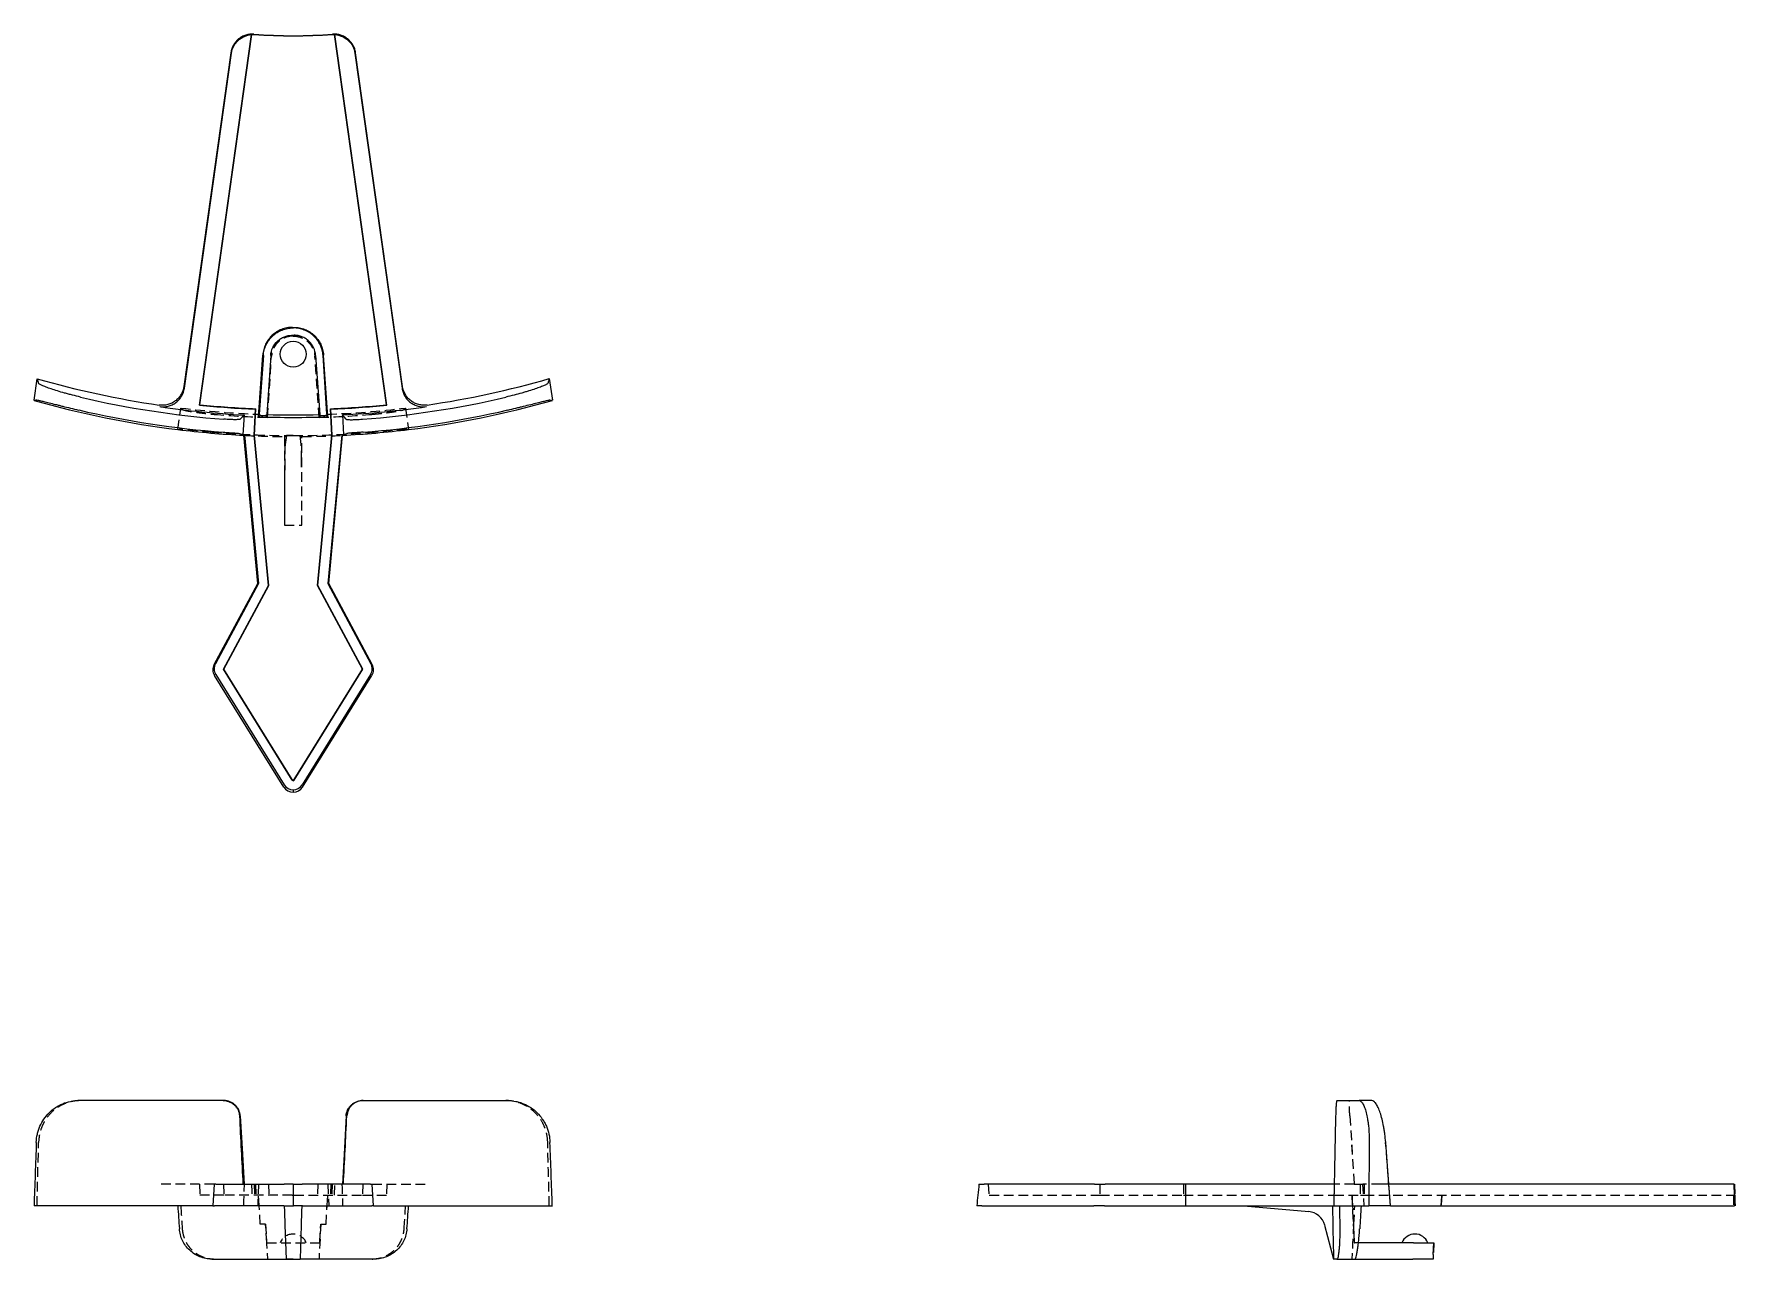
# Model space of a CAD drawing. Header units: millimetres. Extents: x 49 to 273, y 47 to 208.
import ezdxf

# ---------------------------------------------------------------- set-up
doc = ezdxf.new("R2010")
doc.units = ezdxf.units.MM
doc.linetypes.add('HIDDEN', pattern=[1.905, 1.27, -0.635])

msp = doc.modelspace()

# ---------------------------------------------------------------- linework, layer by layer
at = {"color": 7, "linetype": 'Continuous', "lineweight": 25}
for p, q in [((70.65, 158.99), (77.51, 207.77)), ((70.71, 159.03), (77.56, 207.8)), ((95.29, 159.03), (88.43, 207.8)), ((95.34, 158.99), (88.49, 207.77)), ((74.78, 205.38), (68.6, 161.41)), ((68.67, 161.21), (74.87, 205.32)), ((91.13, 205.32), (97.33, 161.22)), ((97.4, 161.42), (91.22, 205.38)), ((78.44, 157.45), (79, 165.57)), ((79.07, 165.5), (78.54, 157.77)), ((80.04, 165.52), (79.51, 157.74)), ((85.95, 165.52), (86.49, 157.74)), ((87.45, 157.77), (86.93, 165.5)), ((87.55, 157.45), (87, 165.57)), ((48.88, 159.61), (49.28, 162.46)), ((116.72, 162.48), (117.12, 159.61)), ((70.65, 158.99), (70.71, 159.03)), ((95.34, 158.99), (95.29, 159.03)), ((76.53, 157.68), (76.39, 155.06)), ((77.87, 155.04), (78.04, 158.46)), ((77.92, 155.04), (78.1, 158.5)), ((78.04, 158.46), (78.1, 158.5)), ((87.95, 158.46), (87.9, 158.5)), ((88.08, 155.04), (87.9, 158.5)), ((88.13, 155.04), (87.95, 158.46)), ((89.47, 157.69), (89.61, 155.06)), ((78.33, 135.5), (76.49, 155.01)), ((76.58, 155.05), (78.43, 135.48)), ((79.74, 135.22), (77.87, 155.04)), ((77.87, 155.04), (77.92, 155.04)), ((79.79, 135.21), (77.92, 155.04)), ((86.21, 135.21), (88.08, 155.04)), ((86.26, 135.22), (88.13, 155.04)), ((89.41, 155.05), (87.56, 135.48)), ((87.67, 135.5), (89.51, 155.01)), ((88.13, 155.04), (88.08, 155.04)), ((72.59, 124.82), (78.33, 135.5)), ((78.43, 135.48), (72.76, 124.92)), ((73.82, 124.19), (79.74, 135.22)), ((73.88, 124.19), (79.79, 135.21)), ((78.43, 135.48), (78.33, 135.5)), ((79.74, 135.22), (79.79, 135.21)), ((86.26, 135.22), (86.21, 135.21)), ((92.12, 124.19), (86.21, 135.21)), ((92.17, 124.19), (86.26, 135.22)), ((87.56, 135.48), (87.67, 135.5)), ((87.56, 135.48), (93.23, 124.92)), ((93.4, 124.82), (87.67, 135.5)), ((81.76, 108.67), (72.64, 123.39)), ((72.81, 123.49), (81.82, 108.96)), ((82.88, 109.58), (73.82, 124.19)), ((73.82, 124.19), (73.88, 124.19)), ((82.88, 109.67), (73.88, 124.19)), ((83.12, 109.58), (92.17, 124.19)), ((83.12, 109.67), (92.12, 124.19)), ((93.19, 123.49), (84.18, 108.96)), ((84.24, 108.67), (93.36, 123.39)), ((92.17, 124.19), (92.12, 124.19)), ((83, 108.28), (83, 108)), ((73.79, 67.39), (54.75, 67.39)), ((73.88, 67.39), (73.79, 67.39)), ((92.11, 67.39), (92.2, 67.39)), ((92.2, 67.39), (111.24, 67.39)), ((220.42, 67.39), (223.33, 67.39)), ((225.03, 67.39), (223.33, 67.39)), ((72.59, 56.37), (72.42, 53.52)), ((72.81, 56.37), (72.59, 56.37)), ((72.81, 56.37), (81.82, 56.37)), ((83, 56.37), (81.82, 56.37)), ((83, 56.37), (83, 53.52)), ((83, 56.37), (84.18, 56.37)), ((93.19, 56.37), (84.18, 56.37)), ((93.19, 56.37), (93.4, 56.37)), ((93.57, 53.52), (93.4, 56.37)), ((173.28, 56.37), (173.96, 56.37)), ((188.49, 56.37), (173.96, 56.37)), ((188.49, 56.37), (189.92, 56.37)), ((200.48, 56.37), (189.92, 56.37)), ((200.48, 56.37), (200.5, 53.52)), ((220.05, 56.37), (200.48, 56.37)), ((220.05, 56.37), (220.06, 56.37)), ((270.32, 56.37), (227.26, 56.37)), ((272.74, 56.37), (272.74, 56.39)), ((272.8, 53.52), (272.74, 56.38)), ((67.8, 53.52), (48.88, 53.52)), ((72.42, 53.52), (67.8, 53.52)), ((72.42, 53.52), (72.64, 53.52)), ((81.76, 53.52), (72.64, 53.52)), ((81.76, 53.52), (83, 53.52)), ((81.88, 52.78), (81.86, 53.52)), ((81.94, 51), (81.88, 52.78)), ((84.24, 53.52), (83, 53.52)), ((84.11, 52.78), (84.05, 51)), ((84.14, 53.52), (84.11, 52.78)), ((84.24, 53.52), (93.36, 53.52)), ((93.57, 53.52), (93.36, 53.52)), ((93.57, 53.52), (98.19, 53.52)), ((98.19, 53.52), (117.12, 53.52)), ((173.67, 53.52), (173, 53.52)), ((173.67, 53.52), (188.39, 53.52)), ((189.82, 53.52), (188.39, 53.52)), ((189.82, 53.52), (200.5, 53.52)), ((200.5, 53.52), (220.01, 53.52)), ((208.18, 53.52), (216.7, 52.78)), ((220.01, 53.52), (220.77, 53.52)), ((220.77, 53.52), (224.61, 53.52)), ((227.48, 53.52), (224.61, 53.52)), ((227.48, 53.52), (270.38, 53.52)), ((82.1, 46.52), (81.94, 51)), ((84.05, 51), (83.9, 46.52)), ((218.8, 51), (219.96, 46.52)), ((230.52, 48.66), (223.25, 48.66)), ((233.1, 47.12), (233.07, 46.52)), ((233.1, 47.12), (233.18, 48.66)), ((72.28, 46.52), (82.1, 46.52)), ((83, 46.52), (82.1, 46.52)), ((83, 46.52), (83.9, 46.52)), ((93.72, 46.52), (83.9, 46.52)), ((220.42, 46.52), (219.96, 46.52)), ((219.96, 46.52), (219.96, 46.52)), ((220.42, 46.52), (222.77, 46.52)), ((222.77, 46.52), (230.41, 46.52)), ((233.07, 46.52), (233.07, 46.52))]:
    msp.add_line(p, q, dxfattribs=at)
at = {"color": 7, "linetype": 'HIDDEN', "lineweight": 18}
for p, q in [((79.6, 157.37), (80.15, 165.41)), ((86.4, 157.37), (85.85, 165.41)), ((67.8, 155.77), (68.2, 158.59)), ((97.8, 158.59), (98.19, 155.77)), ((81.86, 154.84), (81.86, 143.18)), ((82.1, 154.96), (81.94, 153.8)), ((83, 154.96), (82.1, 154.96)), ((82.1, 154.96), (82.1, 154.96)), ((83, 154.96), (83.9, 154.96)), ((84.05, 153.8), (83.9, 154.96)), ((83.9, 154.96), (83.9, 154.96)), ((84.14, 143.18), (84.14, 154.84)), ((81.88, 151.7), (81.86, 143.18)), ((84.14, 143.18), (84.11, 151.7)), ((81.86, 143.18), (84.14, 143.18)), ((72.59, 56.37), (65.43, 56.37)), ((70.65, 56.37), (70.71, 54.94)), ((73.82, 56.37), (73.88, 54.94)), ((77.87, 56.37), (77.92, 54.94)), ((78.04, 56.37), (78.1, 54.94)), ((78.43, 56.37), (78.33, 53.52)), ((79.74, 56.37), (79.79, 54.94)), ((86.26, 56.37), (86.21, 54.94)), ((87.56, 56.37), (87.67, 53.52)), ((87.95, 56.37), (87.9, 54.94)), ((88.13, 56.37), (88.08, 54.94)), ((92.17, 56.37), (92.12, 54.94)), ((93.4, 56.37), (100.56, 56.37)), ((95.34, 56.37), (95.29, 54.94)), ((174.51, 56.37), (174.61, 54.94)), ((189.19, 56.37), (189.19, 54.94)), ((200.22, 56.37), (200.21, 54.94)), ((220.04, 56.37), (220.04, 54.94)), ((222.69, 56.37), (220.06, 56.37)), ((222.69, 56.37), (223.79, 56.37)), ((223.46, 56.37), (223.5, 54.94)), ((223.77, 56.38), (223.97, 53.52)), ((223.78, 56.38), (223.98, 53.51)), ((223.88, 56.37), (223.99, 56.37)), ((223.99, 56.37), (224.03, 54.94)), ((227.26, 56.37), (226.22, 56.37)), ((272.8, 53.52), (272.74, 56.37)), ((272.77, 56.37), (272.77, 56.37)), ((73.88, 54.94), (70.71, 54.94)), ((82.88, 54.94), (73.88, 54.94)), ((82.88, 54.94), (83.12, 54.94)), ((83.12, 54.94), (92.12, 54.94)), ((92.12, 54.94), (95.29, 54.94)), ((174.61, 54.94), (174.67, 54.94)), ((174.67, 54.94), (189.19, 54.94)), ((189.19, 54.94), (200.21, 54.94)), ((200.21, 54.94), (220.04, 54.94)), ((220.04, 54.94), (223.5, 54.94)), ((222.36, 54.94), (222.69, 48.66)), ((223.5, 54.94), (224.03, 54.94)), ((224.03, 54.94), (272.8, 54.94)), ((224.03, 54.94), (272.61, 54.94)), ((234.15, 53.52), (234.22, 54.94)), ((234.22, 54.94), (234.15, 53.52)), ((272.61, 54.94), (272.64, 53.52)), ((272.8, 54.94), (272.8, 54.94)), ((82.98, 53.52), (83.02, 53.52)), ((79.51, 48.66), (86.49, 48.66)), ((222.69, 48.66), (222.74, 48.66)), ((223.25, 48.66), (222.74, 48.66)), ((233.18, 48.66), (233.07, 46.52)), ((233.18, 48.66), (233.18, 48.66))]:
    msp.add_line(p, q, dxfattribs=at)
at = {"color": 7, "linetype": 'Continuous', "lineweight": 25, "flags": 128}
for points in [[(82.98, 169.15), (82.98, 169.15), (82.99, 169.15), (82.99, 169.15), (83, 169.15), (83, 169.15), (83.01, 169.15), (83.01, 169.15), (83.02, 169.15)], [(49.28, 162.46), (49.39, 162.11), (49.48, 161.83)], [(116.72, 162.48), (116.6, 162.12), (116.51, 161.84)], [(76.02, 157.12), (76.31, 157.43), (76.53, 157.68)], [(78.52, 157.52), (78.48, 157.48), (78.44, 157.45)], [(78.66, 157.64), (78.58, 157.57), (78.52, 157.52)], [(78.66, 157.64), (78.59, 157.72), (78.54, 157.77)], [(79.51, 157.74), (79.43, 157.67), (79.37, 157.62)], [(86.49, 157.74), (86.56, 157.67), (86.62, 157.62)], [(87.34, 157.64), (87.4, 157.72), (87.45, 157.77)], [(87.34, 157.64), (87.41, 157.57), (87.47, 157.52)], [(87.47, 157.52), (87.52, 157.48), (87.55, 157.45)], [(89.97, 157.12), (89.69, 157.44), (89.47, 157.69)], [(76.02, 65.36), (76.31, 60.32), (76.53, 56.37)], [(89.97, 65.36), (89.69, 60.32), (89.47, 56.37)], [(227.48, 53.52), (227.12, 58.19), (226.84, 61.88)], [(272.8, 54.94), (272.81, 54.14), (272.83, 53.52)]]:
    msp.add_lwpolyline(points, dxfattribs=at)
at = {"color": 7, "linetype": 'HIDDEN', "lineweight": 18, "flags": 128}
for points in [[(83.01, 168.07), (83, 168.07), (83, 168.07), (83, 168.07), (83, 168.07), (83, 168.07), (82.99, 168.07), (82.99, 168.07), (82.99, 168.07)], [(79.37, 157.62), (79.5, 157.48), (79.6, 157.37)], [(86.62, 157.62), (86.5, 157.48), (86.4, 157.37)], [(222.12, 65.36), (222.44, 60.32), (222.69, 56.37)], [(222.12, 65.36), (222.43, 60.32), (222.68, 56.37)], [(49.28, 53.52), (49.39, 58.19), (49.48, 61.88)], [(116.72, 53.52), (116.6, 58.19), (116.51, 61.88)], [(227.46, 53.52), (227.11, 58.19), (226.83, 61.88)], [(78.52, 53.52), (78.48, 54.32), (78.44, 54.94)], [(87.47, 53.52), (87.52, 54.32), (87.55, 54.94)], [(222.52, 53.52), (222.48, 54.32), (222.45, 54.94)], [(78.66, 51.09), (78.58, 52.45), (78.52, 53.52)], [(78.66, 51.09), (78.59, 52.45), (78.54, 53.52)], [(87.34, 51.09), (87.4, 52.45), (87.45, 53.52)], [(87.34, 51.09), (87.41, 52.45), (87.47, 53.52)], [(222.64, 51.09), (222.57, 52.45), (222.52, 53.52)], [(222.64, 51.09), (222.72, 52.45), (222.77, 53.52)], [(79.37, 51.09), (79.28, 51.09), (79.19, 51.09), (79.11, 51.09), (79.02, 51.09), (78.93, 51.09), (78.84, 51.09), (78.75, 51.09), (78.66, 51.09)], [(79.51, 48.66), (79.43, 50.02), (79.37, 51.09)], [(79.37, 51.09), (79.5, 48.53), (79.6, 46.52)], [(86.62, 51.09), (86.5, 48.53), (86.4, 46.52)], [(86.49, 48.66), (86.56, 50.02), (86.62, 51.09)], [(86.62, 51.09), (86.71, 51.09), (86.8, 51.09), (86.89, 51.09), (86.98, 51.09), (87.07, 51.09), (87.16, 51.09), (87.25, 51.09), (87.34, 51.09)], [(222.62, 51.09), (222.48, 48.53), (222.37, 46.52)], [(222.74, 48.66), (222.67, 50.02), (222.62, 51.09)], [(222.62, 51.09), (222.62, 51.09), (222.62, 51.09), (222.63, 51.09), (222.63, 51.09), (222.63, 51.09), (222.64, 51.09), (222.64, 51.09), (222.64, 51.09)]]:
    msp.add_lwpolyline(points, dxfattribs=at)
at = {"color": 7, "linetype": 'Continuous', "lineweight": 25}
msp.add_circle((83, 165.68), 1.71, dxfattribs=at)
for centre, radius, start, end in [((83, 279.27), 71.64, 265.8456, 274.1544), ((83, 279.27), 71.66, 265.8827, 274.1173), ((83, 279.27), 111.09, 269.943, 270.057), ((83, 279.27), 110.05, 269.9549, 270.0451), ((83, 279.27), 121.58, 253.8981, 261.6586), ((83, 279.27), 121.57, 278.3414, 286.1028), ((83, 279.27), 124.44, 254.0853, 262.9862), ((83, 279.27), 122.49, 256.7828, 265.733), ((83, 279.27), 120.87, 264.1652, 267.6765), ((83, 279.27), 120.87, 272.3235, 275.8348), ((83, 279.27), 122.49, 274.267, 283.2172), ((83, 279.27), 124.44, 277.0138, 285.9147), ((83, 279.27), 124.19, 256.8546, 265.7504), ((83, 279.27), 121.77, 261.7072, 266.9531), ((83, 279.27), 120.92, 264.1407, 267.6526), ((83, 279.27), 121.91, 267.859, 272.141), ((83, 279.27), 121.71, 267.957, 268.2936), ((83, 279.27), 121.58, 268.3558, 271.6442), ((83, 279.27), 121.71, 271.7064, 272.043), ((83, 279.27), 120.92, 272.3474, 275.8593), ((83, 279.27), 121.76, 273.0469, 278.2928), ((83, 279.27), 124.19, 274.2496, 283.1454), ((83, 279.27), 124.44, 262.9862, 267), ((83, 279.27), 124.39, 266.954, 267.043), ((83, 279.27), 124.39, 272.957, 273.046), ((83, 279.27), 124.44, 273, 277.0138), ((216.5, 50.4), 2.38, 14.4688, 85.0454), ((230.68, 47.95), 1.86, 22.6199, 157.3801)]:
    msp.add_arc(centre, radius, start, end, dxfattribs=at)
at = {"color": 7, "linetype": 'HIDDEN', "lineweight": 18}
for centre, radius, start, end in [((83, 279.27), 121.58, 263.0094, 267.899), ((83, 279.27), 121.95, 265.1132, 268.4018), ((83, 279.27), 121.95, 271.5982, 274.8868), ((83, 279.27), 121.58, 272.101, 276.9906), ((83, 279.27), 124.31, 265.0539, 270), ((83, 279.27), 124.44, 267, 269.4743), ((83, 279.31), 124.35, 269.5865, 270), ((83, 279.27), 124.31, 270, 274.9461), ((83, 279.31), 124.35, 270, 270.4135), ((83, 279.27), 124.44, 270.5257, 273), ((83, 47.95), 1.86, 22.6199, 157.3801)]:
    msp.add_arc(centre, radius, start, end, dxfattribs=at)
at = {"color": 7, "linetype": 'Continuous', "lineweight": 25}
for centre, major_axis, ratio, start_param, end_param in [((6.54, 290.02), (152.96, -21.5), 0.866113, 5.111845, 5.113898), ((159.45, 290.02), (152.96, 21.5), 0.866113, 4.31088, 4.312933), ((129.54, 276.83), (139.75, -7.32), 0.942905, 4.36851, 4.372083), ((6.48, 272.04), (153.09, 14.47), 0.866113, 5.103968, 5.104669), ((159.52, 272.04), (153.09, -14.47), 0.866113, 4.320108, 4.32081), ((36.45, 276.83), (139.75, 7.32), 0.942905, 5.052695, 5.056268), ((73.85, 124.14), (-1.22, -0.75), 0.997564, 5.23634, 6.282483), ((74.02, 124.25), (-1.22, -0.75), 0.997564, 5.23634, 6.282483), ((91.97, 124.25), (1.22, -0.75), 0.997564, 0.000702, 1.046846), ((92.14, 124.14), (1.22, -0.75), 0.997564, 0.000702, 1.046846), ((82.97, 109.43), (-0.29, -1.4), 0.994876, 5.473775, 6.507747), ((83.03, 109.72), (-0.29, -1.4), 0.994876, 5.473775, 6.46657), ((83, 109.75), (0, -0.143), 0.99781, 5.268162, 7.298208), ((83, 109.65), (0, -0.143), 0.99781, 5.268162, 7.298208), ((82.97, 109.72), (0.29, -1.4), 0.994876, 6.099801, 7.092596), ((83.03, 109.43), (0.29, -1.4), 0.994876, 6.058624, 7.092596), ((129.54, -834.91), (-139.75, 2670.29), 0.002579, 1.226782, 1.230356), ((36.45, -834.91), (139.75, 2670.29), 0.002579, 5.05283, 5.056403), ((341.83, -834.91), (7.34, 2670.29), 0.049347, 1.227053, 1.230626), ((6.54, -1666.78), (152.96, 4423.28), 0.004204, 1.169432, 1.171485), ((159.45, -1666.78), (-152.96, 4423.28), 0.004204, 5.1117, 5.113753), ((355.02, -1666.78), (-21.52, 4423.28), 0.02995, 1.169141, 1.171194), ((174.57, 54.87), (-6.9, -69.32), 0.020486, 4.692761, 4.733939), ((337.04, -1627.04), (14.48, 4403.42), 0.030111, 1.178615, 1.179316), ((50.05, 559.9), (-131.99, 1905.93), 0.009379, 1.839066, 1.840705), ((115.94, 559.9), (131.99, 1905.93), 0.009379, 4.442481, 4.444119), ((344.27, 2384.33), (0, 4728.45), 0.030245, 2.086255, 2.087955), ((348.9, 559.9), (18.63, 1905.93), 0.067048, 1.840371, 1.84201), ((315.72, -2849.69), (38.18, 3914.56), 0.04584, 0.735729, 0.736875)]:
    msp.add_ellipse(centre, major_axis=major_axis, ratio=ratio, start_param=start_param, end_param=end_param, dxfattribs=at)
at = {"color": 7, "linetype": 'HIDDEN', "lineweight": 18}
for centre, major_axis, ratio, start_param, end_param in [((286.15, 250.72), (271.07, -38.1), 0.662043, 3.876875, 3.87802), ((-120.16, 250.72), (271.07, 38.1), 0.662043, 5.546758, 5.547903), ((50.05, 283.9), (131.98, -18.55), 0.968344, 4.981308, 4.982947), ((0.46, 279.27), (165.12, 0), 0.866113, 5.227847, 5.229548), ((165.53, 279.27), (165.12, 0), 0.866113, 4.19523, 4.19693), ((115.94, 283.9), (131.98, 18.55), 0.968344, 4.441831, 4.44347), ((81.96, 151.5), (0, 2.38), 0.034921, 0.252529, 1.484322), ((84.03, 151.5), (0, 2.38), 0.034921, 4.798863, 6.030657), ((6.48, -1627.04), (153.09, 4403.42), 0.002842, 5.104067, 5.104768), ((159.52, -1627.04), (-153.09, 4403.42), 0.002842, 1.178417, 1.179118), ((286.15, -2849.69), (-271.08, 3914.56), 0.006412, 0.734838, 0.735984), ((-120.16, -2849.69), (271.08, 3914.56), 0.006412, 5.547202, 5.548347), ((83, 48.69), (124.35, 0), 0.017455, 4.705172, 4.712389), ((83, 48.69), (124.35, 0), 0.017455, 4.712389, 4.719606)]:
    msp.add_ellipse(centre, major_axis=major_axis, ratio=ratio, start_param=start_param, end_param=end_param, dxfattribs=at)
at = {"color": 7, "linetype": 'Continuous', "lineweight": 25}
for points, knots in [([(77.81, 207.83), (77.63, 207.84), (77.45, 207.83), (77.1, 207.79), (76.92, 207.75), (76.58, 207.64), (76.41, 207.58), (76.1, 207.41), (75.95, 207.31), (75.25, 206.75), (74.88, 206.09), (74.78, 205.38)], [0, 0, 0, 0, 0.125, 0.125, 0.25, 0.25, 0.375, 0.375, 0.5, 0.5, 1, 1, 1, 1]), ([(74.87, 205.32), (74.91, 205.65), (75.01, 205.95), (75.32, 206.53), (75.51, 206.79), (75.99, 207.24), (76.27, 207.41), (76.87, 207.67), (77.18, 207.75), (77.51, 207.77)], [0, 0, 0, 0, 0.25, 0.25, 0.5, 0.5, 0.75, 0.75, 1, 1, 1, 1]), ([(91.22, 205.38), (91.2, 205.56), (91.15, 205.73), (91.04, 206.06), (90.96, 206.23), (90.78, 206.54), (90.68, 206.69), (90.45, 206.96), (90.32, 207.09), (90.05, 207.31), (89.9, 207.41), (89.59, 207.58), (89.42, 207.65), (88.91, 207.81), (88.55, 207.85), (88.19, 207.83)], [0, 0, 0, 0, 0.125, 0.125, 0.25, 0.25, 0.375, 0.375, 0.5, 0.5, 0.625, 0.625, 0.75, 0.75, 1, 1, 1, 1]), ([(88.49, 207.77), (88.81, 207.75), (89.13, 207.67), (89.73, 207.42), (90, 207.24), (90.48, 206.79), (90.68, 206.53), (90.98, 205.95), (91.08, 205.65), (91.13, 205.32)], [0, 0, 0, 0, 0.25, 0.25, 0.5, 0.5, 0.75, 0.75, 1, 1, 1, 1]), ([(82.91, 169.22), (82.66, 169.22), (82.42, 169.2), (81.94, 169.11), (81.7, 169.04), (81.24, 168.86), (81.03, 168.75), (80.61, 168.49), (80.42, 168.34), (80.06, 168), (79.9, 167.82), (79.61, 167.42), (79.48, 167.21), (79.27, 166.77), (79.18, 166.54), (79.06, 166.06), (79.01, 165.82), (79, 165.57)], [0, 0, 0, 0, 0.125, 0.125, 0.25, 0.25, 0.375, 0.375, 0.5, 0.5, 0.625, 0.625, 0.75, 0.75, 0.875, 0.875, 1, 1, 1, 1]), ([(79.07, 165.5), (79.08, 165.74), (79.13, 165.98), (79.25, 166.46), (79.34, 166.69), (79.55, 167.13), (79.68, 167.34), (79.96, 167.74), (80.13, 167.93), (80.48, 168.26), (80.67, 168.41), (81.09, 168.67), (81.31, 168.78), (81.77, 168.96), (82, 169.03), (82.48, 169.12), (82.73, 169.15), (82.98, 169.15)], [0, 0, 0, 0, 0.125, 0.125, 0.25, 0.25, 0.375, 0.375, 0.5, 0.5, 0.625, 0.625, 0.75, 0.75, 0.875, 0.875, 1, 1, 1, 1]), ([(80.04, 165.52), (80.07, 165.88), (80.16, 166.23), (80.46, 166.87), (80.67, 167.17), (81.07, 167.53), (81.21, 167.64), (81.51, 167.83), (81.67, 167.91), (82.01, 168.04), (82.18, 168.09), (82.53, 168.16), (82.71, 168.18), (82.89, 168.18)], [0, 0, 0, 0, 0.25, 0.25, 0.5, 0.5, 0.625, 0.625, 0.75, 0.75, 0.875, 0.875, 1, 1, 1, 1]), ([(86.93, 165.5), (86.91, 165.74), (86.87, 165.98), (86.74, 166.46), (86.66, 166.69), (86.45, 167.13), (86.32, 167.34), (86.03, 167.74), (85.87, 167.93), (85.51, 168.26), (85.32, 168.41), (84.91, 168.67), (84.68, 168.78), (84.23, 168.96), (83.99, 169.03), (83.51, 169.12), (83.26, 169.15), (83.02, 169.15)], [0, 0, 0, 0, 0.125, 0.125, 0.25, 0.25, 0.375, 0.375, 0.5, 0.5, 0.625, 0.625, 0.75, 0.75, 0.875, 0.875, 1, 1, 1, 1]), ([(83.08, 169.22), (83.33, 169.22), (83.58, 169.2), (84.05, 169.11), (84.29, 169.04), (84.75, 168.86), (84.97, 168.75), (85.38, 168.49), (85.58, 168.34), (85.94, 168), (86.1, 167.82), (86.39, 167.42), (86.51, 167.21), (86.73, 166.77), (86.81, 166.54), (86.94, 166.06), (86.98, 165.82), (87, 165.57)], [0, 0, 0, 0, 0.125, 0.125, 0.25, 0.25, 0.375, 0.375, 0.5, 0.5, 0.625, 0.625, 0.75, 0.75, 0.875, 0.875, 1, 1, 1, 1]), ([(85.95, 165.52), (85.93, 165.88), (85.84, 166.23), (85.53, 166.87), (85.32, 167.17), (84.93, 167.53), (84.78, 167.64), (84.48, 167.83), (84.32, 167.91), (83.99, 168.04), (83.82, 168.09), (83.47, 168.16), (83.29, 168.18), (83.11, 168.18)], [0, 0, 0, 0, 0.25, 0.25, 0.5, 0.5, 0.625, 0.625, 0.75, 0.75, 0.875, 0.875, 1, 1, 1, 1]), ([(54.99, 160.03), (54.63, 160.11), (54.28, 160.2), (53.75, 160.34), (53.58, 160.38), (53.24, 160.47), (53.07, 160.52), (52.58, 160.66), (52.26, 160.75), (51.67, 160.93), (51.39, 161.02), (50.89, 161.19), (50.66, 161.27), (50.36, 161.39), (50.27, 161.43), (50.09, 161.5), (50.01, 161.53), (49.8, 161.62), (49.69, 161.68), (49.54, 161.77), (49.49, 161.81), (49.48, 161.83)], [0, 0, 0, 0, 0.125, 0.125, 0.1875, 0.1875, 0.25, 0.25, 0.375, 0.375, 0.5, 0.5, 0.625, 0.625, 0.6875, 0.6875, 0.75, 0.75, 0.875, 0.875, 1, 1, 1, 1]), ([(68.6, 161.41), (68.57, 161.22), (68.52, 161.04), (68.4, 160.69), (68.32, 160.52), (68.13, 160.19), (68.02, 160.04), (67.77, 159.76), (67.63, 159.63), (67.33, 159.41), (67.17, 159.32), (66.83, 159.15), (66.66, 159.09), (66.12, 158.95), (65.73, 158.93), (65.36, 158.98)], [0, 0, 0, 0, 0.125, 0.125, 0.25, 0.25, 0.375, 0.375, 0.5, 0.5, 0.625, 0.625, 0.75, 0.75, 1, 1, 1, 1]), ([(100.63, 158.99), (100.45, 158.97), (100.26, 158.96), (99.89, 158.98), (99.7, 159.01), (99.34, 159.1), (99.16, 159.16), (98.82, 159.32), (98.66, 159.42), (98.36, 159.64), (98.23, 159.77), (97.98, 160.05), (97.87, 160.21), (97.58, 160.69), (97.45, 161.05), (97.4, 161.42)], [0, 0, 0, 0, 0.125, 0.125, 0.25, 0.25, 0.375, 0.375, 0.5, 0.5, 0.625, 0.625, 0.75, 0.75, 1, 1, 1, 1]), ([(116.51, 161.84), (116.5, 161.81), (116.46, 161.77), (116.34, 161.7), (116.3, 161.68), (116.19, 161.62), (116.12, 161.59), (115.91, 161.5), (115.74, 161.43), (115.34, 161.28), (115.11, 161.2), (114.6, 161.03), (114.33, 160.94), (113.89, 160.8), (113.73, 160.75), (113.42, 160.66), (113.26, 160.61), (112.77, 160.48), (112.43, 160.38), (111.72, 160.2), (111.37, 160.11), (111, 160.03)], [0, 0, 0, 0, 0.125, 0.125, 0.1875, 0.1875, 0.25, 0.25, 0.375, 0.375, 0.5, 0.5, 0.625, 0.625, 0.6875, 0.6875, 0.75, 0.75, 0.875, 0.875, 1, 1, 1, 1]), ([(49.18, 159.67), (49.19, 159.67), (49.24, 159.67), (49.36, 159.64), (49.41, 159.63), (49.52, 159.61), (49.59, 159.59), (49.81, 159.54), (49.98, 159.5), (50.39, 159.4), (50.63, 159.34), (51.14, 159.21), (51.42, 159.14), (51.87, 159.03), (52.02, 158.99), (52.34, 158.91), (52.5, 158.87), (52.99, 158.75), (53.33, 158.67), (54.04, 158.5), (54.39, 158.42), (54.75, 158.33)], [0, 0, 0, 0, 0.125, 0.125, 0.1875, 0.1875, 0.25, 0.25, 0.375, 0.375, 0.5, 0.5, 0.625, 0.625, 0.6875, 0.6875, 0.75, 0.75, 0.875, 0.875, 1, 1, 1, 1]), ([(65.43, 158.78), (65.62, 158.75), (65.81, 158.75), (66.18, 158.77), (66.37, 158.8), (66.73, 158.89), (66.91, 158.95), (67.24, 159.11), (67.41, 159.21), (67.71, 159.43), (67.84, 159.56), (68.09, 159.84), (68.2, 159.99), (68.49, 160.47), (68.62, 160.83), (68.67, 161.21)], [0, 0, 0, 0, 0.125, 0.125, 0.25, 0.25, 0.375, 0.375, 0.5, 0.5, 0.625, 0.625, 0.75, 0.75, 1, 1, 1, 1]), ([(97.33, 161.22), (97.35, 161.03), (97.4, 160.85), (97.52, 160.5), (97.6, 160.33), (97.79, 160.01), (97.9, 159.85), (98.15, 159.57), (98.29, 159.44), (98.59, 159.22), (98.74, 159.12), (99.08, 158.96), (99.26, 158.9), (99.8, 158.76), (100.19, 158.74), (100.56, 158.79)], [0, 0, 0, 0, 0.125, 0.125, 0.25, 0.25, 0.375, 0.375, 0.5, 0.5, 0.625, 0.625, 0.75, 0.75, 1, 1, 1, 1]), ([(111.24, 158.33), (111.6, 158.42), (111.96, 158.5), (112.48, 158.63), (112.65, 158.67), (112.99, 158.75), (113.16, 158.79), (113.66, 158.91), (113.97, 158.99), (114.57, 159.14), (114.85, 159.21), (115.36, 159.34), (115.59, 159.39), (115.9, 159.47), (116, 159.49), (116.18, 159.54), (116.26, 159.56), (116.48, 159.61), (116.59, 159.63), (116.75, 159.67), (116.8, 159.67), (116.81, 159.67)], [0, 0, 0, 0, 0.125, 0.125, 0.1875, 0.1875, 0.25, 0.25, 0.375, 0.375, 0.5, 0.5, 0.625, 0.625, 0.6875, 0.6875, 0.75, 0.75, 0.875, 0.875, 1, 1, 1, 1]), ([(76.02, 157.12), (76.02, 157.11), (76, 157.1), (75.93, 157.09), (75.89, 157.08), (75.77, 157.07), (75.7, 157.07), (75.55, 157.06), (75.46, 157.06), (75.26, 157.06), (75.15, 157.06), (74.93, 157.07), (74.8, 157.07), (74.43, 157.09), (74.16, 157.1), (73.88, 157.12)], [0, 0, 0, 0, 0.125, 0.125, 0.25, 0.25, 0.375, 0.375, 0.5, 0.5, 0.625, 0.625, 0.75, 0.75, 1, 1, 1, 1]), ([(89.97, 157.12), (89.98, 157.11), (90, 157.1), (90.06, 157.09), (90.11, 157.08), (90.22, 157.07), (90.29, 157.07), (90.45, 157.06), (90.54, 157.06), (90.74, 157.06), (90.84, 157.06), (91.07, 157.07), (91.19, 157.07), (91.57, 157.09), (91.84, 157.1), (92.11, 157.12)], [0, 0, 0, 0, 0.125, 0.125, 0.25, 0.25, 0.375, 0.375, 0.5, 0.5, 0.625, 0.625, 0.75, 0.75, 1, 1, 1, 1]), ([(73.79, 155.42), (73.93, 155.41), (74.06, 155.4), (74.33, 155.38), (74.46, 155.37), (74.71, 155.35), (74.83, 155.34), (75.06, 155.33), (75.17, 155.32), (75.36, 155.3), (75.45, 155.3), (75.61, 155.28), (75.68, 155.28), (75.85, 155.26), (75.91, 155.25), (75.93, 155.25)], [0, 0, 0, 0, 0.125, 0.125, 0.25, 0.25, 0.375, 0.375, 0.5, 0.5, 0.625, 0.625, 0.75, 0.75, 1, 1, 1, 1]), ([(92.2, 155.42), (92.06, 155.41), (91.93, 155.4), (91.67, 155.38), (91.54, 155.37), (91.28, 155.35), (91.16, 155.34), (90.94, 155.33), (90.83, 155.32), (90.63, 155.3), (90.55, 155.3), (90.39, 155.28), (90.32, 155.28), (90.15, 155.26), (90.08, 155.25), (90.07, 155.25)], [0, 0, 0, 0, 0.125, 0.125, 0.25, 0.25, 0.375, 0.375, 0.5, 0.5, 0.625, 0.625, 0.75, 0.75, 1, 1, 1, 1]), ([(49.18, 61.88), (49.19, 62.25), (49.24, 62.61), (49.36, 63.14), (49.41, 63.32), (49.52, 63.67), (49.59, 63.84), (49.81, 64.34), (49.98, 64.66), (50.39, 65.25), (50.63, 65.54), (51.14, 66.04), (51.42, 66.27), (51.87, 66.57), (52.02, 66.66), (52.34, 66.83), (52.5, 66.9), (52.99, 67.11), (53.33, 67.21), (54.04, 67.35), (54.39, 67.39), (54.75, 67.39)], [0, 0, 0, 0, 0.125, 0.125, 0.1875, 0.1875, 0.25, 0.25, 0.375, 0.375, 0.5, 0.5, 0.625, 0.625, 0.6875, 0.6875, 0.75, 0.75, 0.875, 0.875, 1, 1, 1, 1]), ([(73.79, 67.39), (73.93, 67.39), (74.06, 67.37), (74.33, 67.32), (74.46, 67.29), (74.71, 67.18), (74.83, 67.12), (75.06, 66.98), (75.17, 66.89), (75.36, 66.71), (75.45, 66.61), (75.61, 66.39), (75.68, 66.27), (75.85, 65.9), (75.91, 65.63), (75.93, 65.36)], [0, 0, 0, 0, 0.125, 0.125, 0.25, 0.25, 0.375, 0.375, 0.5, 0.5, 0.625, 0.625, 0.75, 0.75, 1, 1, 1, 1]), ([(76.02, 65.36), (76.02, 65.5), (76, 65.63), (75.93, 65.89), (75.89, 66.02), (75.77, 66.27), (75.7, 66.38), (75.55, 66.6), (75.46, 66.71), (75.26, 66.89), (75.15, 66.97), (74.93, 67.12), (74.8, 67.18), (74.43, 67.33), (74.16, 67.39), (73.88, 67.39)], [0, 0, 0, 0, 0.125, 0.125, 0.25, 0.25, 0.375, 0.375, 0.5, 0.5, 0.625, 0.625, 0.75, 0.75, 1, 1, 1, 1]), ([(89.97, 65.36), (89.98, 65.5), (90, 65.63), (90.06, 65.89), (90.11, 66.02), (90.22, 66.27), (90.29, 66.38), (90.45, 66.6), (90.54, 66.71), (90.74, 66.89), (90.84, 66.97), (91.07, 67.12), (91.19, 67.18), (91.57, 67.33), (91.84, 67.39), (92.11, 67.39)], [0, 0, 0, 0, 0.125, 0.125, 0.25, 0.25, 0.375, 0.375, 0.5, 0.5, 0.625, 0.625, 0.75, 0.75, 1, 1, 1, 1]), ([(92.2, 67.39), (92.06, 67.39), (91.93, 67.37), (91.67, 67.32), (91.54, 67.29), (91.28, 67.18), (91.16, 67.12), (90.94, 66.98), (90.83, 66.89), (90.63, 66.71), (90.55, 66.61), (90.39, 66.39), (90.32, 66.27), (90.15, 65.9), (90.08, 65.63), (90.07, 65.36)], [0, 0, 0, 0, 0.125, 0.125, 0.25, 0.25, 0.375, 0.375, 0.5, 0.5, 0.625, 0.625, 0.75, 0.75, 1, 1, 1, 1]), ([(111.24, 67.39), (111.6, 67.39), (111.96, 67.35), (112.48, 67.25), (112.65, 67.21), (112.99, 67.1), (113.16, 67.04), (113.66, 66.84), (113.97, 66.67), (114.57, 66.27), (114.85, 66.04), (115.36, 65.54), (115.59, 65.26), (115.9, 64.81), (116, 64.66), (116.18, 64.34), (116.26, 64.18), (116.48, 63.68), (116.59, 63.33), (116.75, 62.61), (116.8, 62.25), (116.81, 61.88)], [0, 0, 0, 0, 0.125, 0.125, 0.1875, 0.1875, 0.25, 0.25, 0.375, 0.375, 0.5, 0.5, 0.625, 0.625, 0.6875, 0.6875, 0.75, 0.75, 0.875, 0.875, 1, 1, 1, 1]), ([(220.42, 67.39), (220.41, 67.39), (220.4, 67.37), (220.38, 67.32), (220.37, 67.29), (220.35, 67.18), (220.34, 67.12), (220.33, 66.98), (220.32, 66.89), (220.3, 66.71), (220.3, 66.61), (220.28, 66.39), (220.28, 66.27), (220.26, 65.9), (220.25, 65.63), (220.25, 65.36)], [0, 0, 0, 0, 0.125, 0.125, 0.25, 0.25, 0.375, 0.375, 0.5, 0.5, 0.625, 0.625, 0.75, 0.75, 1, 1, 1, 1]), ([(223.33, 67.39), (223.42, 67.39), (223.5, 67.35), (223.63, 67.25), (223.67, 67.21), (223.75, 67.1), (223.79, 67.04), (223.91, 66.84), (223.99, 66.67), (224.14, 66.27), (224.21, 66.04), (224.34, 65.54), (224.39, 65.26), (224.47, 64.81), (224.49, 64.66), (224.54, 64.34), (224.56, 64.18), (224.61, 63.68), (224.63, 63.33), (224.67, 62.61), (224.67, 62.25), (224.67, 61.88)], [0, 0, 0, 0, 0.125, 0.125, 0.1875, 0.1875, 0.25, 0.25, 0.375, 0.375, 0.5, 0.5, 0.625, 0.625, 0.6875, 0.6875, 0.75, 0.75, 0.875, 0.875, 1, 1, 1, 1]), ([(226.84, 61.88), (226.81, 62.25), (226.77, 62.61), (226.7, 63.14), (226.68, 63.32), (226.62, 63.67), (226.59, 63.84), (226.5, 64.34), (226.43, 64.66), (226.28, 65.25), (226.2, 65.53), (226.03, 66.04), (225.94, 66.26), (225.8, 66.56), (225.75, 66.66), (225.66, 66.82), (225.61, 66.9), (225.48, 67.11), (225.38, 67.21), (225.2, 67.35), (225.11, 67.39), (225.03, 67.39)], [0, 0, 0, 0, 0.125, 0.125, 0.1875, 0.1875, 0.25, 0.25, 0.375, 0.375, 0.5, 0.5, 0.625, 0.625, 0.6875, 0.6875, 0.75, 0.75, 0.875, 0.875, 1, 1, 1, 1]), ([(272.72, 56.37), (272.67, 56.37), (272.58, 56.37), (272.07, 56.37), (271.43, 56.37), (270.83, 56.37), (270.49, 56.37), (270.32, 56.37)], [0, 0, 0, 0, 0.19965, 0.463017, 0.71863, 0.857022, 1, 1, 1, 1]), ([(270.38, 53.52), (270.69, 53.52), (271.32, 53.52), (272.1, 53.52), (272.63, 53.52), (272.73, 53.52), (272.78, 53.52)], [0, 0, 0, 0, 0.263228, 0.52602, 0.795993, 1, 1, 1, 1]), ([(72.28, 46.52), (72.01, 46.52), (71.75, 46.55), (71.22, 46.65), (70.96, 46.72), (70.47, 46.92), (70.23, 47.04), (69.78, 47.32), (69.57, 47.49), (69.18, 47.85), (69, 48.05), (68.68, 48.48), (68.54, 48.72), (68.31, 49.2), (68.22, 49.45), (68.08, 49.97), (68.04, 50.24), (68.02, 50.51)], [0, 0, 0, 0, 0.125, 0.125, 0.25, 0.25, 0.375, 0.375, 0.5, 0.5, 0.625, 0.625, 0.75, 0.75, 0.875, 0.875, 1, 1, 1, 1]), ([(97.98, 50.51), (97.96, 50.24), (97.91, 49.97), (97.78, 49.46), (97.68, 49.2), (97.45, 48.72), (97.32, 48.49), (97, 48.06), (96.82, 47.86), (96.43, 47.49), (96.22, 47.33), (95.77, 47.04), (95.53, 46.92), (95.03, 46.72), (94.78, 46.65), (94.25, 46.55), (93.99, 46.52), (93.72, 46.52)], [0, 0, 0, 0, 0.125, 0.125, 0.25, 0.25, 0.375, 0.375, 0.5, 0.5, 0.625, 0.625, 0.75, 0.75, 0.875, 0.875, 1, 1, 1, 1]), ([(220.79, 50.51), (220.8, 50.24), (220.8, 49.97), (220.79, 49.46), (220.78, 49.2), (220.76, 48.72), (220.75, 48.49), (220.72, 48.06), (220.71, 47.86), (220.67, 47.49), (220.65, 47.33), (220.61, 47.04), (220.59, 46.92), (220.54, 46.72), (220.52, 46.65), (220.47, 46.55), (220.45, 46.52), (220.42, 46.52)], [0, 0, 0, 0, 0.125, 0.125, 0.25, 0.25, 0.375, 0.375, 0.5, 0.5, 0.625, 0.625, 0.75, 0.75, 0.875, 0.875, 1, 1, 1, 1]), ([(222.77, 46.52), (222.79, 46.52), (222.82, 46.55), (222.87, 46.65), (222.9, 46.72), (222.96, 46.92), (222.99, 47.04), (223.05, 47.33), (223.08, 47.49), (223.14, 47.86), (223.17, 48.05), (223.23, 48.49), (223.26, 48.72), (223.31, 49.2), (223.33, 49.45), (223.38, 49.97), (223.4, 50.24), (223.41, 50.51)], [0, 0, 0, 0, 0.125, 0.125, 0.25, 0.25, 0.375, 0.375, 0.5, 0.5, 0.625, 0.625, 0.75, 0.75, 0.875, 0.875, 1, 1, 1, 1]), ([(230.52, 48.66), (230.88, 48.66), (231.23, 48.66), (231.87, 48.66), (232.17, 48.66), (232.53, 48.66), (232.64, 48.66), (232.83, 48.66), (232.91, 48.66), (233.04, 48.66), (233.09, 48.66), (233.16, 48.66), (233.18, 48.66), (233.18, 48.66)], [0, 0, 0, 0, 0.25, 0.25, 0.5, 0.5, 0.625, 0.625, 0.75, 0.75, 0.875, 0.875, 1, 1, 1, 1]), ([(233.07, 46.52), (233.07, 46.52), (233, 46.52), (232.73, 46.52), (232.54, 46.52), (232.18, 46.52), (232.05, 46.52), (231.76, 46.52), (231.6, 46.52), (231.28, 46.52), (231.11, 46.52), (230.77, 46.52), (230.59, 46.52), (230.41, 46.52)], [0, 0, 0, 0, 0.25, 0.25, 0.5, 0.5, 0.625, 0.625, 0.75, 0.75, 0.875, 0.875, 1, 1, 1, 1])]:
    msp.add_open_spline(points, degree=3, knots=knots, dxfattribs=at)
for points in [[(77.51, 207.77), (77.53, 207.78), (77.55, 207.79), (77.56, 207.8)], [(77.56, 207.8), (77.66, 207.81), (77.76, 207.8), (77.85, 207.8)], [(88.14, 207.8), (88.24, 207.8), (88.33, 207.81), (88.43, 207.8)], [(88.43, 207.8), (88.45, 207.79), (88.47, 207.78), (88.49, 207.77)], [(272.8, 54.94), (272.79, 55.42), (272.78, 55.89), (272.77, 56.37)]]:
    msp.add_open_spline(points, degree=3, dxfattribs=at)
at = {"color": 7, "linetype": 'HIDDEN', "lineweight": 18}
for points, knots in [([(82.99, 168.07), (82.63, 168.07), (82.28, 168), (81.61, 167.73), (81.31, 167.54), (80.91, 167.18), (80.79, 167.05), (80.59, 166.76), (80.49, 166.6), (80.34, 166.28), (80.28, 166.11), (80.19, 165.77), (80.16, 165.59), (80.15, 165.41)], [0, 0, 0, 0, 0.25, 0.25, 0.5, 0.5, 0.625, 0.625, 0.75, 0.75, 0.875, 0.875, 1, 1, 1, 1]), ([(83.01, 168.07), (83.37, 168.07), (83.71, 168), (84.38, 167.73), (84.69, 167.54), (85.08, 167.18), (85.2, 167.05), (85.41, 166.76), (85.5, 166.6), (85.66, 166.28), (85.72, 166.11), (85.81, 165.77), (85.84, 165.59), (85.85, 165.41)], [0, 0, 0, 0, 0.25, 0.25, 0.5, 0.5, 0.625, 0.625, 0.75, 0.75, 0.875, 0.875, 1, 1, 1, 1]), ([(68.39, 158.41), (68.4, 158.4), (68.45, 158.38), (68.58, 158.34), (68.67, 158.31), (68.89, 158.26), (69.03, 158.23), (69.34, 158.17), (69.51, 158.14), (69.9, 158.08), (70.11, 158.05), (70.56, 157.99), (70.8, 157.96), (71.29, 157.9), (71.55, 157.87), (72.07, 157.82), (72.34, 157.79), (72.61, 157.77)], [0, 0, 0, 0, 0.125, 0.125, 0.25, 0.25, 0.375, 0.375, 0.5, 0.5, 0.625, 0.625, 0.75, 0.75, 0.875, 0.875, 1, 1, 1, 1]), ([(93.39, 157.77), (93.66, 157.79), (93.92, 157.82), (94.44, 157.87), (94.7, 157.9), (95.2, 157.96), (95.43, 157.99), (95.88, 158.05), (96.09, 158.08), (96.48, 158.14), (96.65, 158.17), (96.97, 158.23), (97.1, 158.26), (97.33, 158.31), (97.42, 158.33), (97.55, 158.38), (97.59, 158.4), (97.61, 158.41)], [0, 0, 0, 0, 0.125, 0.125, 0.25, 0.25, 0.375, 0.375, 0.5, 0.5, 0.625, 0.625, 0.75, 0.75, 0.875, 0.875, 1, 1, 1, 1]), ([(72.28, 155.42), (72.01, 155.45), (71.75, 155.47), (71.22, 155.52), (70.96, 155.54), (70.47, 155.59), (70.23, 155.61), (69.78, 155.65), (69.57, 155.67), (69.18, 155.71), (69, 155.72), (68.68, 155.75), (68.54, 155.76), (68.31, 155.78), (68.22, 155.79), (68.08, 155.8), (68.04, 155.8), (68.02, 155.79)], [0, 0, 0, 0, 0.125, 0.125, 0.25, 0.25, 0.375, 0.375, 0.5, 0.5, 0.625, 0.625, 0.75, 0.75, 0.875, 0.875, 1, 1, 1, 1]), ([(97.98, 155.79), (97.96, 155.8), (97.91, 155.8), (97.78, 155.79), (97.68, 155.78), (97.45, 155.76), (97.32, 155.75), (97, 155.72), (96.82, 155.71), (96.43, 155.67), (96.22, 155.65), (95.77, 155.61), (95.53, 155.59), (95.03, 155.54), (94.78, 155.52), (94.25, 155.47), (93.99, 155.45), (93.72, 155.42)], [0, 0, 0, 0, 0.125, 0.125, 0.25, 0.25, 0.375, 0.375, 0.5, 0.5, 0.625, 0.625, 0.75, 0.75, 0.875, 0.875, 1, 1, 1, 1]), ([(54.99, 67.39), (54.63, 67.39), (54.28, 67.35), (53.75, 67.25), (53.58, 67.2), (53.24, 67.1), (53.07, 67.04), (52.58, 66.83), (52.26, 66.67), (51.67, 66.27), (51.39, 66.04), (50.89, 65.54), (50.66, 65.26), (50.36, 64.81), (50.27, 64.66), (50.09, 64.34), (50.01, 64.18), (49.8, 63.68), (49.69, 63.33), (49.54, 62.61), (49.49, 62.25), (49.48, 61.88)], [0, 0, 0, 0, 0.125, 0.125, 0.1875, 0.1875, 0.25, 0.25, 0.375, 0.375, 0.5, 0.5, 0.625, 0.625, 0.6875, 0.6875, 0.75, 0.75, 0.875, 0.875, 1, 1, 1, 1]), ([(116.51, 61.88), (116.5, 62.25), (116.46, 62.61), (116.34, 63.14), (116.3, 63.32), (116.19, 63.67), (116.12, 63.84), (115.91, 64.34), (115.74, 64.66), (115.34, 65.25), (115.11, 65.53), (114.6, 66.04), (114.33, 66.26), (113.89, 66.56), (113.73, 66.66), (113.42, 66.82), (113.26, 66.9), (112.77, 67.11), (112.43, 67.21), (111.72, 67.35), (111.37, 67.39), (111, 67.39)], [0, 0, 0, 0, 0.125, 0.125, 0.1875, 0.1875, 0.25, 0.25, 0.375, 0.375, 0.5, 0.5, 0.625, 0.625, 0.6875, 0.6875, 0.75, 0.75, 0.875, 0.875, 1, 1, 1, 1]), ([(222.12, 65.36), (222.11, 65.5), (222.1, 65.63), (222.09, 65.89), (222.08, 66.02), (222.07, 66.27), (222.07, 66.38), (222.06, 66.6), (222.06, 66.71), (222.06, 66.89), (222.06, 66.97), (222.07, 67.12), (222.07, 67.18), (222.09, 67.33), (222.1, 67.39), (222.12, 67.39)], [0, 0, 0, 0, 0.125, 0.125, 0.25, 0.25, 0.375, 0.375, 0.5, 0.5, 0.625, 0.625, 0.75, 0.75, 1, 1, 1, 1]), ([(223.8, 56.37), (223.79, 56.37), (223.72, 56.37), (223.76, 56.37), (223.79, 56.37)], [0, 0, 0, 0, 0.145066, 1, 1, 1, 1]), ([(226.22, 56.37), (225.9, 56.37), (225.27, 56.37), (224.5, 56.37), (224.01, 56.37), (223.92, 56.37), (223.89, 56.37)], [0, 0, 0, 0, 0.289859, 0.579198, 0.877786, 1, 1, 1, 1]), ([(68.39, 50.51), (68.4, 50.24), (68.45, 49.97), (68.58, 49.46), (68.67, 49.21), (68.89, 48.72), (69.03, 48.49), (69.34, 48.06), (69.51, 47.86), (69.9, 47.49), (70.11, 47.33), (70.56, 47.04), (70.8, 46.92), (71.29, 46.72), (71.55, 46.65), (72.07, 46.55), (72.34, 46.52), (72.61, 46.52)], [0, 0, 0, 0, 0.125, 0.125, 0.25, 0.25, 0.375, 0.375, 0.5, 0.5, 0.625, 0.625, 0.75, 0.75, 0.875, 0.875, 1, 1, 1, 1]), ([(93.39, 46.52), (93.66, 46.52), (93.92, 46.55), (94.44, 46.65), (94.7, 46.72), (95.2, 46.92), (95.43, 47.04), (95.88, 47.33), (96.09, 47.49), (96.48, 47.86), (96.65, 48.05), (96.97, 48.49), (97.1, 48.72), (97.33, 49.2), (97.42, 49.45), (97.55, 49.97), (97.59, 50.24), (97.61, 50.51)], [0, 0, 0, 0, 0.125, 0.125, 0.25, 0.25, 0.375, 0.375, 0.5, 0.5, 0.625, 0.625, 0.75, 0.75, 0.875, 0.875, 1, 1, 1, 1])]:
    msp.add_open_spline(points, degree=3, knots=knots, dxfattribs=at)
for points in [[(77.51, 56.37), (77.53, 55.89), (77.55, 55.42), (77.56, 54.94)], [(88.43, 54.94), (88.45, 55.42), (88.47, 55.89), (88.49, 56.37)], [(272.77, 56.37), (272.78, 55.89), (272.79, 55.42), (272.8, 54.94)]]:
    msp.add_open_spline(points, degree=3, dxfattribs=at)

doc.saveas('drawing.dxf')
